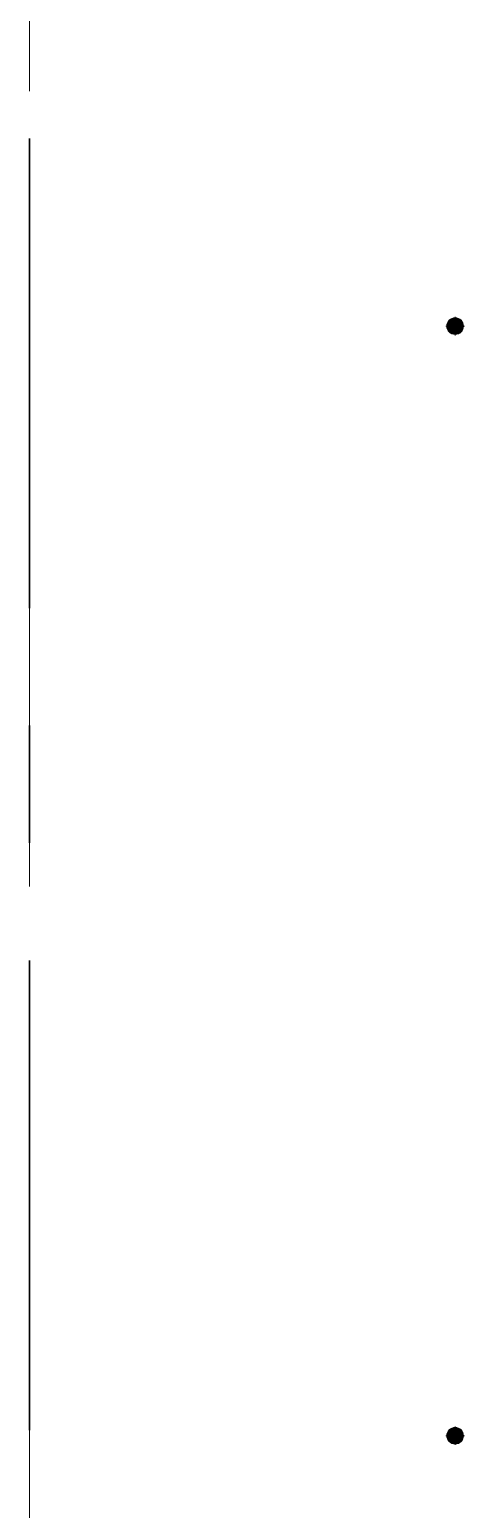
# Model space of a CAD drawing. Header units: millimetres. Extents: x -4000 to 187956, y -58990 to 162485.
# Drawn here: x 60500 to 61675, y 115251 to 119252 of the extents above; entities that cross this region are included whole.
import ezdxf

# ---------------------------------------------------------------- set-up
doc = ezdxf.new("R2010")
doc.units = ezdxf.units.MM
for name, pattern in [('Dash 1_16_', [317.5, 158.75, -158.75]), ('Grid Line', [2222.5, 1270, -317.5, 317.5, -317.5]), ('Grid Line 12_5mm', [2150, 1250, -300, 300, -300])]:
    doc.linetypes.add(name, pattern=pattern)
for name, color, linetype, lineweight in [('F-SPRN', 3, 'Continuous', 9), ('P-PIPE', 3, 'Continuous', 9), ('P-PIPE-CNTR', 3, 'Continuous', 9), ('S-GRID', 1, 'Continuous', 30)]:
    doc.layers.add(name, color=color, linetype=linetype, lineweight=lineweight)

# ---------------------------------------------------------------- blocks, each defined once
blk = doc.blocks.new('CMF2_NHAXUONG_A_rvt-1-FFS - TANG 1')
at = {"layer": 'S-GRID', "linetype": 'Grid Line 12_5mm', "lineweight": 9}
blk.add_line((60500, 161185.2), (60500, -16487.4), dxfattribs=at)
blk = doc.blocks.new('Sprinkler_Up - DN20-V670-FFS - TANG 1')
at = {"layer": 'F-SPRN', "transparency": 33554534}
for points in [[(-13.5, 0), (-3.9, 0.7), (-1.7, 2.9), (-1.2, 3.5), (-0.6, 4), (0.6, 4), (1.2, 3.5), (1.7, 2.9), (4.6, 0), (22.2, 0), (18, 13.1), (6.9, 21.2), (-6.9, 21.2), (-18, 13.1), (-22.2, 0)], [(0, -21.2), (6.9, -21.2), (18, -13.1), (22.2, 0), (3.9, -0.7), (1.7, -2.9), (1.2, -3.5), (0.6, -4), (-0.6, -4), (-1.2, -3.5), (-1.7, -2.9), (-4.6, 0), (-22.2, 0), (-18, -13.1), (-6.9, -21.2)], [(0, -16.7), (4.3, -16.1), (11.8, -11.8), (16.1, -4.3), (16.1, 4.3), (11.8, 11.8), (8.3, 14.4), (0, 16.7), (-4.3, 16.1), (-11.8, 11.8), (-16.1, 4.3), (-16.1, -4.3), (-11.8, -11.8), (-8.3, -14.4)], [(0, -15.6), (7.8, -13.5), (13.5, -7.8), (15.1, -4), (15.1, 4), (13.5, 7.8), (7.8, 13.5), (0, 15.6), (-7.8, 13.5), (-11, 11), (-15.1, 4), (-15.1, -4), (-11, -11), (-7.8, -13.5)], [(-10.9, -5.5), (-10.9, 5.4), (-14.5, 5.4), (-14.5, -5.5)], [(-7.7, -5.5), (-7.7, 5.4), (-10.9, 5.4), (-10.9, -5.5)], [(0, -5.5), (0, 5.4), (-7.7, 5.4), (-7.7, -5.5)], [(0, 0), (5.7, 0), (2.9, 4.9), (-2.9, 4.9), (-5.7, 0)], [(-2.9, -4.9), (2.9, -4.9), (5.7, 0), (-5.7, 0)], [(0, 0), (4.6, 0), (0, 4.6), (-4.6, 0)], [(0, -4.6), (4.6, 0), (-4.6, 0)], [(0, -2.6), (1.3, 0), (-1.8, 0)], [(-1.3, 0), (1.8, 0), (0, 2.6)], [(7.7, -5.5), (7.7, 5.4), (0, 5.4), (0, -5.5)], [(10.9, -5.5), (10.9, 5.4), (7.7, 5.4), (7.7, -5.5)], [(14.5, -5.5), (14.5, 5.4), (10.9, 5.4), (10.9, -5.5)]]:
    blk.add_hatch(color=1, dxfattribs=at).paths.add_polyline_path(points)
at = {"layer": 'F-SPRN', "color": 1}
for p, q in [((-11.5, 5.4), (-14.5, 5.4)), ((-14.5, 5.4), (-11.3, 5.4)), ((-14.5, 5.4), (-14.5, 3.7)), ((-14.5, 3.3), (-14.5, 0)), ((-11.5, 5.4), (-11.5, 4)), ((-10.9, 1.9), (-10.9, 3.6)), ((-10.8, 5.4), (-8, 5.4)), ((-8.1, 5.4), (-10.8, 5.4)), ((-8.1, 5.4), (-8.1, 2.8)), ((-8.1, 2.5), (-8.1, 0.7)), ((-7.7, 4.8), (-7.7, 2.7)), ((-7.7, 4.8), (-7.7, 2.7)), ((-7.7, 2.1), (-7.7, 0.5)), ((-7.7, 2.1), (-7.7, 0.5)), ((-6.7, 5.4), (-4.7, 5.4)), ((-5.8, 3.8), (-5.8, 2.2)), ((-2.1, 0), (-2.1, 0)), ((-2.1, 0), (-2.1, -0.1)), ((0, 2.1), (-0.1, 2.1)), ((-0.1, 2.1), (-0.1, 2.1)), ((2.1, 0), (2.1, 0.1)), ((2.1, 0), (2.1, 0)), ((4.7, 5.4), (6.5, 5.4)), ((7.7, 5.4), (10.8, 5.4)), ((7.7, 5.2), (7.7, 2.7)), ((7.7, 5.2), (7.7, 2.7)), ((7.7, 2.3), (7.7, 0.5)), ((7.7, 2.3), (7.7, 0.5)), ((10.8, 5.4), (8.1, 5.4)), ((8.1, 5.4), (8.1, 2.8)), ((8.1, 2.5), (8.1, 0.4)), ((10.9, 5.4), (14.5, 5.4)), ((10.9, 3.6), (10.9, 0.2)), ((14.5, 5.4), (11.5, 5.4)), ((11.5, 5.4), (11.5, 4)), ((11.5, 3), (11.5, 0.2)), ((14.5, 5.4), (14.5, -5.5)), ((-14.5, -1.3), (-14.5, -3.7)), ((-11.1, -5.5), (-14.5, -5.5)), ((-14.5, -5.5), (-11.5, -5.5)), ((-10.9, -2.6), (-10.9, -1.3)), ((-10.8, -5.5), (-8.1, -5.5)), ((-7.8, -5.5), (-10.8, -5.5)), ((-8.1, -4.2), (-8.1, -5.5)), ((-7.7, -2.7), (-7.7, -4)), ((-7.7, -2.7), (-7.7, -4)), ((-7, -5.5), (-5.8, -5.5)), ((-4.8, -5.5), (-7, -5.5)), ((-5.8, -2.3), (-5.8, -3.8)), ((-2.1, -0.3), (-2, -0.4)), ((-2, -0.4), (-2, -0.5)), ((-2, -0.5), (-2, -0.6)), ((-2, -0.6), (-2, -0.7)), ((-2, -0.7), (-1.9, -0.7)), ((-1.9, -0.7), (-1.9, -0.8)), ((-1.9, -0.8), (-1.9, -0.9)), ((-1.9, -0.9), (-1.8, -1)), ((-1.8, -1), (-1.8, -1.1)), ((-1.8, -1), (-1.8, -1)), ((-1.8, -1.1), (-1.7, -1.2)), ((-1.7, -1.2), (-1.6, -1.3)), ((-1.7, -1.2), (-1.7, -1.2)), ((-1.6, -1.3), (-1.6, -1.4)), ((-1.6, -1.4), (-1.5, -1.4)), ((-1.5, -1.4), (-1.4, -1.5)), ((-1.4, -1.5), (-1.3, -1.6)), ((-1.4, -1.5), (-1.4, -1.5)), ((-1.3, -1.6), (-1.3, -1.7)), ((-1.3, -1.7), (-1.2, -1.7)), ((-1.2, -1.7), (-1.1, -1.7)), ((-1.1, -1.7), (-1.1, -1.8)), ((-1.1, -1.8), (-1, -1.8)), ((-1, -1.8), (-0.9, -1.9)), ((-0.9, -1.9), (-0.8, -1.9)), ((-0.8, -1.9), (-0.7, -2)), ((-0.8, -1.9), (-0.8, -1.9)), ((-0.7, -2), (-0.6, -2)), ((-0.6, -2), (-0.5, -2)), ((-0.5, -2), (-0.4, -2)), ((-0.4, -2), (-0.3, -2.1)), ((-0.4, -2), (-0.4, -2)), ((-0.3, -2.1), (-0.2, -2.1)), ((-0.2, -2.1), (-0.1, -2.1)), ((-0.1, -2.1), (0, -2.1)), ((0, -2.1), (0.1, -2.1)), ((0.1, -2.1), (0.2, -2.1)), ((0.1, -2.1), (0.1, -2.1)), ((0.2, -2.1), (0.3, -2.1)), ((0.3, -2.1), (0.4, -2)), ((0.4, -2), (0.5, -2)), ((0.5, -2), (0.6, -2)), ((0.6, -2), (0.7, -2)), ((0.6, -2), (0.6, -2)), ((0.7, -2), (0.8, -1.9)), ((0.8, -1.9), (0.9, -1.9)), ((0.9, -1.9), (1, -1.8)), ((0.9, -1.9), (0.9, -1.9)), ((1, -1.8), (1.1, -1.8)), ((1.1, -1.8), (1.2, -1.7)), ((1.2, -1.7), (1.3, -1.6)), ((1.2, -1.7), (1.2, -1.7)), ((1.3, -1.6), (1.4, -1.6)), ((1.4, -1.5), (1.5, -1.5)), ((1.4, -1.6), (1.4, -1.5)), ((1.5, -1.4), (1.6, -1.3)), ((1.5, -1.5), (1.5, -1.4)), ((1.6, -1.3), (1.7, -1.2)), ((1.6, -1.3), (1.6, -1.3)), ((1.7, -1.1), (1.8, -1.1)), ((1.7, -1.2), (1.7, -1.1)), ((1.8, -1), (1.9, -0.9)), ((1.8, -1.1), (1.8, -1)), ((1.9, -0.8), (2, -0.7)), ((1.9, -0.8), (1.9, -0.8)), ((1.9, -0.9), (1.9, -0.8)), ((2, -0.4), (2.1, -0.3)), ((2, -0.5), (2, -0.4)), ((2, -0.5), (2, -0.5)), ((2, -0.6), (2, -0.5)), ((2, -0.7), (2, -0.6)), ((2.1, -0.1), (2.1, 0)), ((2.1, -0.2), (2.1, -0.1)), ((2.1, -0.3), (2.1, -0.2)), ((7, -5.5), (4.8, -5.5)), ((5.8, -2.2), (5.8, -3.8)), ((5.8, -5.5), (7, -5.5)), ((7.7, -0.5), (7.7, -2.3)), ((7.7, -0.5), (7.7, -2.3)), ((7.7, -2.7), (7.7, -5.4)), ((7.7, -2.7), (7.7, -5.4)), ((10.8, -5.5), (7.7, -5.5)), ((8.1, -0.4), (8.1, -2.5)), ((8.1, -2.8), (8.1, -5.5)), ((8.1, -5.5), (10.8, -5.5)), ((10.9, -0.2), (10.9, -3.6)), ((14.5, -5.5), (10.9, -5.5)), ((11.5, -0.2), (11.5, -3)), ((11.5, -4), (11.5, -5.5)), ((11.5, -5.5), (14.5, -5.5))]:
    blk.add_line(p, q, dxfattribs=at)
at = {"layer": 'F-SPRN', "color": 1, "flags": 128}
for points in [[(-1.4, 1.6), (-1.4, 1.5), (-1.5, 1.5), (-1.5, 1.4), (-1.6, 1.3), (-1.6, 1.3), (-1.7, 1.2), (-1.7, 1.1), (-1.8, 1.1), (-1.8, 1), (-1.9, 0.9), (-1.9, 0.8), (-1.9, 0.8), (-2, 0.7), (-2, 0.6), (-2, 0.5), (-2, 0.5), (-2, 0.4), (-2.1, 0.3), (-2.1, 0.2), (-2.1, 0.1), (-2.1, 0)], [(-1.2, 1.7), (-1.2, 1.7), (-1.3, 1.6), (-1.4, 1.6)], [(-0.6, 2), (-0.7, 2), (-0.8, 1.9), (-0.9, 1.9), (-0.9, 1.9), (-1, 1.8), (-1.1, 1.8), (-1.2, 1.7)], [(-0.5, 2), (-0.6, 2), (-0.6, 2)], [(-0.1, 2.1), (-0.2, 2.1), (-0.3, 2.1), (-0.4, 2), (-0.5, 2)], [(1.7, 1.2), (1.7, 1.2), (1.6, 1.3), (1.6, 1.4), (1.5, 1.4), (1.4, 1.5), (1.4, 1.5), (1.3, 1.6), (1.3, 1.7), (1.2, 1.7), (1.1, 1.7), (1.1, 1.8), (1, 1.8), (0.9, 1.9), (0.8, 1.9), (0.8, 1.9), (0.7, 2), (0.6, 2), (0.5, 2), (0.4, 2), (0.4, 2), (0.3, 2.1), (0.2, 2.1), (0.1, 2.1), (0, 2.1)], [(1.8, 1), (1.8, 1.1), (1.7, 1.2)], [(2.1, 0.1), (2.1, 0.2), (2.1, 0.2), (2.1, 0.3), (2, 0.4), (2, 0.5), (2, 0.6), (2, 0.7), (1.9, 0.7), (1.9, 0.8), (1.9, 0.9), (1.8, 1), (1.8, 1)], [(-2.1, -0.1), (-2.1, -0.2), (-2.1, -0.2), (-2.1, -0.3)]]:
    blk.add_lwpolyline(points, dxfattribs=at)
at = {"layer": 'F-SPRN', "color": 1}
for radius, start, end in [(22.2, 360, 180), (21.9, 165.6773, 179.2615), (21.9, 144.7698, 164.8151), (21.9, 126.6942, 143.2701), (16.7, 167.6802, 180), (16.7, 167.6802, 180), (16.7, 155.3879, 164.9693), (16.7, 155.3879, 164.9693), (15.6, 166.4265, 180), (15.6, 166.4265, 180), (15.6, 150.9409, 165), (15.6, 159.6139, 165), (16.7, 136.7213, 149.931), (16.7, 136.7213, 149.931), (15.6, 150.9409, 156.3845), (15.6, 138.4214, 150), (15.6, 138.4214, 150), (21.9, 108.2621, 125.7507), (16.7, 121.4181, 130.5751), (16.7, 121.4181, 130.5751), (15.6, 120.5262, 133.2078), (15.6, 120.5262, 133.2078), (16.7, 106.5995, 120), (16.7, 106.5995, 120), (15.6, 114.4363, 119.9813), (15.6, 114.4363, 119.9813), (21.9, 99.348, 107.901), (4.63, 155.7832, 180), (4.63, 155.7832, 180), (16.7, 96.4143, 105), (16.7, 96.4143, 105), (4.63, 109.0192, 138.2703), (4.63, 109.0192, 138.2703), (21.9, 90.145, 98.8503), (15.6, 95.5762, 100.6843), (15.6, 95.5762, 100.6843), (2.56, 109.0192, 168.8278), (2.56, 109.0192, 168.8278), (2.04, 109.0192, 180), (16.7, 83.0684, 90), (16.7, 83.0684, 90), (4.63, 17.9592, 90), (4.63, 17.9592, 90), (3.81, 57.0577, 90), (2.56, 14.5599, 90), (2.56, 14.5599, 90), (2.04, 10.4703, 90), (21.9, 72.5583, 89.4624), (15.6, 75.573, 80.5892), (15.6, 75.573, 80.5892), (3.81, 16.1605, 43.8358), (15.6, 67.5614, 74.5481), (15.6, 67.5614, 74.5481), (16.7, 60, 75), (16.7, 60, 75), (15.6, 60.0187, 65.5637), (15.6, 60.0187, 65.5637), (21.9, 54.2493, 71.7379), (15.6, 46.7922, 60), (15.6, 46.7922, 60), (16.7, 49.4249, 58.5819), (16.7, 49.4249, 58.5819), (15.6, 30, 41.5786), (15.6, 30, 41.5786), (16.7, 30, 43.2787), (16.7, 30, 43.2787), (21.9, 36.7299, 53.3058), (15.6, 23.6155, 29.5646), (15.6, 15, 29.5646), (15.6, 15, 20.3861), (16.7, 15, 24.6121), (16.7, 15, 24.6121), (15.6, 360, 13.6618), (15.6, 0, 13.6618), (16.7, 360, 12.3198), (16.7, 0, 12.3198), (21.9, 15.1849, 35.2302), (21.9, 0.7385, 14.3227), (22.2, 180, 360), (21.9, 180.7385, 194.3227), (21.9, 195.1849, 215.2302), (21.9, 216.7299, 233.3058), (16.7, 180, 192.3198), (16.7, 180, 192.3198), (16.7, 195.0307, 204.6121), (16.7, 195.0307, 204.6121), (15.6, 181.9082, 193.6618), (15.6, 181.9082, 193.6618), (15.6, 197.3339, 209.5646), (15.6, 197.3339, 209.5646), (16.7, 210.069, 223.2787), (16.7, 210.069, 223.2787), (15.6, 212.5472, 221.5786), (15.6, 212.5472, 221.5786), (21.9, 234.2493, 251.7379), (16.7, 229.4249, 238.5819), (16.7, 229.4249, 238.5819), (15.6, 233.795, 240), (15.6, 233.795, 240), (16.7, 240, 255), (16.7, 240, 255), (15.6, 240.0187, 254.5481), (15.6, 240.0187, 254.5481), (21.9, 252.5583, 269.4624), (4.63, 197.9592, 0), (4.63, 197.9592, 360), (15.6, 255, 267.64), (15.6, 255, 267.64), (3.81, 196.1605, 360), (2.56, 191.1677, 270), (2.56, 191.1677, 270), (2.04, 190.4703, 270), (16.7, 263.0684, 270), (16.7, 263.0684, 270), (2.04, 270, 0), (2.56, 270, 0), (2.56, 270, 360), (21.9, 270.145, 278.8503), (15.6, 275.5762, 280.6843), (15.6, 275.5762, 280.6843), (16.7, 276.4143, 285), (16.7, 276.4143, 285), (21.9, 279.348, 287.901), (16.7, 286.5995, 300), (16.7, 286.5995, 300), (15.6, 294.4363, 299.9813), (15.6, 294.4363, 299.9813), (21.9, 288.2621, 305.7507), (15.6, 300, 313.2078), (15.6, 300, 313.2078), (16.7, 301.4181, 310.5751), (16.7, 301.4181, 310.5751), (15.6, 318.4214, 330), (15.6, 318.4214, 330), (16.7, 316.7213, 330), (16.7, 316.7213, 330), (21.9, 306.6942, 323.2701), (15.6, 330.4354, 345), (15.6, 330.4354, 336.3845), (15.6, 339.6139, 345), (15.6, 346.3382, 360), (15.6, 346.3382, 360), (16.7, 335.3879, 345), (16.7, 335.3879, 345), (16.7, 347.6802, 360), (16.7, 347.6802, 360), (21.9, 324.7698, 344.8151), (21.9, 345.6773, 359.2615)]:
    blk.add_arc((0, 0), radius, start, end, dxfattribs=at)
blk = doc.blocks.new('Sprinkler_Up - DN20-V671-FFS - TANG 1')
at = {"layer": 'F-SPRN', "transparency": 33554534}
for points in [[(-13.5, 0), (-3.9, 0.7), (-1.7, 2.9), (-1.2, 3.5), (-0.6, 4), (0.6, 4), (1.2, 3.5), (1.7, 2.9), (4.6, 0), (22.2, 0), (18, 13.1), (6.9, 21.2), (-6.9, 21.2), (-18, 13.1), (-22.2, 0)], [(0, -21.2), (6.9, -21.2), (18, -13.1), (22.2, 0), (3.9, -0.7), (1.7, -2.9), (1.2, -3.5), (0.6, -4), (-0.6, -4), (-1.2, -3.5), (-1.7, -2.9), (-4.6, 0), (-22.2, 0), (-18, -13.1), (-6.9, -21.2)], [(0, -16.7), (4.3, -16.1), (11.8, -11.8), (16.1, -4.3), (16.1, 4.3), (11.8, 11.8), (8.3, 14.4), (0, 16.7), (-4.3, 16.1), (-11.8, 11.8), (-16.1, 4.3), (-16.1, -4.3), (-11.8, -11.8), (-8.3, -14.4)], [(0, -15.6), (7.8, -13.5), (13.5, -7.8), (15.1, -4), (15.1, 4), (13.5, 7.8), (7.8, 13.5), (0, 15.6), (-7.8, 13.5), (-11, 11), (-15.1, 4), (-15.1, -4), (-11, -11), (-7.8, -13.5)], [(-10.9, -5.5), (-10.9, 5.4), (-14.5, 5.4), (-14.5, -5.5)], [(-7.7, -5.5), (-7.7, 5.4), (-10.9, 5.4), (-10.9, -5.5)], [(0, -5.5), (0, 5.4), (-7.7, 5.4), (-7.7, -5.5)], [(0, 0), (5.7, 0), (2.9, 4.9), (-2.9, 4.9), (-5.7, 0)], [(2.9, -4.9), (5.7, 0), (-5.7, 0), (-2.9, -4.9)], [(0, 0), (4.6, 0), (0, 4.6), (-4.6, 0)], [(0, -4.6), (4.6, 0), (-4.6, 0)], [(0, -2.6), (1.3, 0), (-1.8, 0)], [(-1.3, 0), (1.8, 0), (0, 2.6)], [(7.7, -5.5), (7.7, 5.4), (0, 5.4), (0, -5.5)], [(10.9, -5.5), (10.9, 5.4), (7.7, 5.4), (7.7, -5.5)], [(14.5, -5.5), (14.5, 5.4), (10.9, 5.4), (10.9, -5.5)]]:
    blk.add_hatch(color=1, dxfattribs=at).paths.add_polyline_path(points)
at = {"layer": 'F-SPRN', "color": 1}
for p, q in [((-11.5, 5.4), (-14.5, 5.4)), ((-14.5, 5.4), (-11.3, 5.4)), ((-14.5, 5.4), (-14.5, 3.7)), ((-14.5, 3.3), (-14.5, 0)), ((-11.5, 5.4), (-11.5, 4)), ((-10.9, 1.9), (-10.9, 3.6)), ((-10.8, 5.4), (-8, 5.4)), ((-8.1, 5.4), (-10.8, 5.4)), ((-8.1, 5.4), (-8.1, 2.8)), ((-8.1, 2.5), (-8.1, 0.7)), ((-7.7, 4.8), (-7.7, 2.7)), ((-7.7, 4.8), (-7.7, 2.7)), ((-7.7, 2.1), (-7.7, 0.5)), ((-7.7, 2.1), (-7.7, 0.5)), ((-6.7, 5.4), (-4.7, 5.4)), ((-5.8, 3.8), (-5.8, 2.2)), ((-2.1, 0), (-2.1, 0)), ((-2.1, 0), (-2.1, -0.1)), ((0, 2.1), (-0.1, 2.1)), ((2.1, 0), (2.1, 0.1)), ((2.1, 0), (2.1, 0)), ((4.7, 5.4), (6.5, 5.4)), ((7.7, 5.4), (10.8, 5.4)), ((7.7, 5.2), (7.7, 2.7)), ((7.7, 5.2), (7.7, 2.7)), ((7.7, 2.3), (7.7, 0.5)), ((7.7, 2.3), (7.7, 0.5)), ((10.8, 5.4), (8.1, 5.4)), ((8.1, 5.4), (8.1, 2.8)), ((8.1, 2.5), (8.1, 0.4)), ((10.9, 5.4), (14.5, 5.4)), ((10.9, 3.6), (10.9, 0.2)), ((14.5, 5.4), (11.5, 5.4)), ((11.5, 5.4), (11.5, 4)), ((11.5, 3), (11.5, 0.2)), ((14.5, 5.4), (14.5, -5.5)), ((-14.5, -1.3), (-14.5, -3.7)), ((-11.1, -5.5), (-14.5, -5.5)), ((-14.5, -5.5), (-11.5, -5.5)), ((-10.9, -2.6), (-10.9, -1.3)), ((-10.8, -5.5), (-8.1, -5.5)), ((-7.8, -5.5), (-10.8, -5.5)), ((-8.1, -4.2), (-8.1, -5.5)), ((-7.7, -2.7), (-7.7, -4)), ((-7.7, -2.7), (-7.7, -4)), ((-7, -5.5), (-5.8, -5.5)), ((-4.8, -5.5), (-7, -5.5)), ((-5.8, -2.3), (-5.8, -3.8)), ((-2.1, -0.1), (-2.1, -0.2)), ((-2.1, -0.3), (-2, -0.4)), ((-2, -0.4), (-2, -0.5)), ((-2, -0.5), (-2, -0.6)), ((-2, -0.6), (-2, -0.7)), ((-2, -0.7), (-1.9, -0.7)), ((-1.9, -0.7), (-1.9, -0.8)), ((-1.9, -0.8), (-1.9, -0.9)), ((-1.9, -0.9), (-1.8, -1)), ((-1.8, -1), (-1.8, -1.1)), ((-1.8, -1), (-1.8, -1)), ((-1.8, -1.1), (-1.7, -1.2)), ((-1.7, -1.2), (-1.6, -1.3)), ((-1.7, -1.2), (-1.7, -1.2)), ((-1.6, -1.3), (-1.6, -1.4)), ((-1.6, -1.4), (-1.5, -1.4)), ((-1.5, -1.4), (-1.4, -1.5)), ((-1.4, -1.5), (-1.3, -1.6)), ((-1.4, -1.5), (-1.4, -1.5)), ((-1.3, -1.6), (-1.3, -1.7)), ((-1.3, -1.7), (-1.2, -1.7)), ((-1.2, -1.7), (-1.1, -1.7)), ((-1.1, -1.7), (-1.1, -1.8)), ((-1.1, -1.8), (-1, -1.8)), ((-1, -1.8), (-0.9, -1.9)), ((-0.9, -1.9), (-0.8, -1.9)), ((-0.8, -1.9), (-0.7, -2)), ((-0.8, -1.9), (-0.8, -1.9)), ((-0.7, -2), (-0.6, -2)), ((-0.6, -2), (-0.5, -2)), ((-0.5, -2), (-0.4, -2)), ((-0.4, -2), (-0.3, -2.1)), ((-0.4, -2), (-0.4, -2)), ((-0.3, -2.1), (-0.2, -2.1)), ((-0.2, -2.1), (-0.1, -2.1)), ((-0.1, -2.1), (0, -2.1)), ((0, -2.1), (0.1, -2.1)), ((0.1, -2.1), (0.2, -2.1)), ((0.1, -2.1), (0.1, -2.1)), ((0.2, -2.1), (0.3, -2.1)), ((0.3, -2.1), (0.4, -2)), ((0.4, -2), (0.5, -2)), ((0.5, -2), (0.6, -2)), ((0.6, -2), (0.7, -2)), ((0.6, -2), (0.6, -2)), ((0.7, -2), (0.8, -1.9)), ((0.8, -1.9), (0.9, -1.9)), ((0.9, -1.9), (1, -1.8)), ((0.9, -1.9), (0.9, -1.9)), ((1, -1.8), (1.1, -1.8)), ((1.1, -1.8), (1.2, -1.7)), ((1.2, -1.7), (1.3, -1.6)), ((1.2, -1.7), (1.2, -1.7)), ((1.3, -1.6), (1.4, -1.6)), ((1.4, -1.5), (1.5, -1.5)), ((1.4, -1.6), (1.4, -1.5)), ((1.5, -1.4), (1.6, -1.3)), ((1.5, -1.5), (1.5, -1.4)), ((1.6, -1.3), (1.7, -1.2)), ((1.6, -1.3), (1.6, -1.3)), ((1.7, -1.1), (1.8, -1.1)), ((1.7, -1.2), (1.7, -1.1)), ((1.8, -1), (1.9, -0.9)), ((1.8, -1.1), (1.8, -1)), ((1.9, -0.8), (2, -0.7)), ((1.9, -0.8), (1.9, -0.8)), ((1.9, -0.9), (1.9, -0.8)), ((2, -0.4), (2.1, -0.3)), ((2, -0.5), (2, -0.4)), ((2, -0.5), (2, -0.5)), ((2, -0.6), (2, -0.5)), ((2, -0.7), (2, -0.6)), ((2.1, -0.1), (2.1, 0)), ((2.1, -0.2), (2.1, -0.1)), ((2.1, -0.3), (2.1, -0.2)), ((7, -5.5), (4.8, -5.5)), ((5.8, -2.2), (5.8, -3.8)), ((5.8, -5.5), (7, -5.5)), ((7.7, -0.5), (7.7, -2.3)), ((7.7, -0.5), (7.7, -2.3)), ((7.7, -2.7), (7.7, -5.4)), ((7.7, -2.7), (7.7, -5.4)), ((10.8, -5.5), (7.7, -5.5)), ((8.1, -0.4), (8.1, -2.5)), ((8.1, -2.8), (8.1, -5.5)), ((8.1, -5.5), (10.8, -5.5)), ((10.9, -0.2), (10.9, -3.6)), ((14.5, -5.5), (10.9, -5.5)), ((11.5, -0.2), (11.5, -3)), ((11.5, -4), (11.5, -5.5)), ((11.5, -5.5), (14.5, -5.5))]:
    blk.add_line(p, q, dxfattribs=at)
at = {"layer": 'F-SPRN', "color": 1, "flags": 128}
for points in [[(-1.8, 1), (-1.9, 0.9), (-1.9, 0.8), (-1.9, 0.8), (-2, 0.7), (-2, 0.6), (-2, 0.5), (-2, 0.5), (-2, 0.4), (-2.1, 0.3), (-2.1, 0.2), (-2.1, 0.1), (-2.1, 0)], [(-1.6, 1.3), (-1.7, 1.2), (-1.7, 1.1), (-1.8, 1.1), (-1.8, 1)], [(-0.6, 2), (-0.7, 2), (-0.8, 1.9), (-0.9, 1.9), (-0.9, 1.9), (-1, 1.8), (-1.1, 1.8), (-1.2, 1.7), (-1.2, 1.7), (-1.3, 1.6), (-1.4, 1.6), (-1.4, 1.5), (-1.5, 1.5), (-1.5, 1.4), (-1.6, 1.3), (-1.6, 1.3)], [(-0.5, 2), (-0.6, 2), (-0.6, 2)], [(-0.1, 2.1), (-0.1, 2.1), (-0.2, 2.1), (-0.3, 2.1), (-0.4, 2), (-0.5, 2)], [(0.4, 2), (0.3, 2.1), (0.2, 2.1), (0.1, 2.1), (0, 2.1)], [(1.5, 1.4), (1.4, 1.5), (1.4, 1.5), (1.3, 1.6), (1.3, 1.7), (1.2, 1.7), (1.1, 1.7), (1.1, 1.8), (1, 1.8), (0.9, 1.9), (0.8, 1.9), (0.8, 1.9), (0.7, 2), (0.6, 2), (0.5, 2), (0.4, 2), (0.4, 2)], [(2.1, 0.1), (2.1, 0.2), (2.1, 0.2), (2.1, 0.3), (2, 0.4), (2, 0.5), (2, 0.6), (2, 0.7), (1.9, 0.7), (1.9, 0.8), (1.9, 0.9), (1.8, 1), (1.8, 1), (1.8, 1.1), (1.7, 1.2), (1.7, 1.2), (1.6, 1.3), (1.6, 1.4), (1.5, 1.4)], [(-2.1, -0.2), (-2.1, -0.2), (-2.1, -0.3)]]:
    blk.add_lwpolyline(points, dxfattribs=at)
at = {"layer": 'F-SPRN', "color": 1}
for radius, start, end in [(22.2, 360, 180), (21.9, 165.6773, 179.2615), (21.9, 144.7698, 164.8151), (21.9, 126.6942, 143.2701), (16.7, 167.6802, 180), (16.7, 167.6802, 180), (16.7, 155.3879, 164.9693), (16.7, 155.3879, 164.9693), (15.6, 166.4265, 180), (15.6, 166.4265, 180), (15.6, 150.9409, 165), (15.6, 159.6139, 165), (16.7, 136.7213, 149.931), (16.7, 136.7213, 149.931), (15.6, 150.9409, 156.3845), (15.6, 138.4214, 150), (15.6, 138.4214, 150), (21.9, 108.2621, 125.7507), (16.7, 121.4181, 130.5751), (16.7, 121.4181, 130.5751), (15.6, 120.5262, 133.2078), (15.6, 120.5262, 133.2078), (16.7, 106.5995, 120), (16.7, 106.5995, 120), (15.6, 114.4363, 119.9813), (15.6, 114.4363, 119.9813), (21.9, 99.348, 107.901), (4.63, 155.7832, 180), (4.63, 155.7832, 180), (16.7, 96.4143, 105), (16.7, 96.4143, 105), (4.63, 109.0192, 138.2703), (4.63, 109.0192, 138.2703), (21.9, 90.145, 98.8503), (15.6, 95.5762, 100.6843), (15.6, 95.5762, 100.6843), (2.56, 109.0192, 168.8278), (2.56, 109.0192, 168.8278), (2.04, 109.0192, 180), (16.7, 83.0684, 90), (16.7, 83.0684, 90), (4.63, 17.9592, 90), (4.63, 17.9592, 90), (3.81, 57.0577, 90), (2.56, 14.5599, 90), (2.56, 14.5599, 90), (2.04, 10.4703, 90), (21.9, 72.5583, 89.4624), (15.6, 75.573, 80.5892), (15.6, 75.573, 80.5892), (3.81, 16.1605, 43.8358), (15.6, 67.5614, 74.5481), (15.6, 67.5614, 74.5481), (16.7, 60, 75), (16.7, 60, 75), (15.6, 60.0187, 65.5637), (15.6, 60.0187, 65.5637), (21.9, 54.2493, 71.7379), (15.6, 46.7922, 60), (15.6, 46.7922, 60), (16.7, 49.4249, 58.5819), (16.7, 49.4249, 58.5819), (15.6, 30, 41.5786), (15.6, 30, 41.5786), (16.7, 30, 43.2787), (16.7, 30, 43.2787), (21.9, 36.7299, 53.3058), (15.6, 23.6155, 29.5646), (15.6, 15, 29.5646), (15.6, 15, 20.3861), (16.7, 15, 24.6121), (16.7, 15, 24.6121), (15.6, 360, 13.6618), (15.6, 0, 13.6618), (16.7, 360, 12.3198), (16.7, 0, 12.3198), (21.9, 15.1849, 35.2302), (21.9, 0.7385, 14.3227), (22.2, 180, 360), (21.9, 180.7385, 194.3227), (21.9, 195.1849, 215.2302), (21.9, 216.7299, 233.3058), (16.7, 180, 192.3198), (16.7, 180, 192.3198), (16.7, 195.0307, 204.6121), (16.7, 195.0307, 204.6121), (15.6, 181.9082, 193.6618), (15.6, 181.9082, 193.6618), (15.6, 197.3339, 209.5646), (15.6, 197.3339, 209.5646), (16.7, 210.069, 223.2787), (16.7, 210.069, 223.2787), (15.6, 212.5472, 221.5786), (15.6, 212.5472, 221.5786), (21.9, 234.2493, 251.7379), (16.7, 229.4249, 238.5819), (16.7, 229.4249, 238.5819), (15.6, 233.795, 240), (15.6, 233.795, 240), (16.7, 240, 255), (16.7, 240, 255), (15.6, 240.0187, 254.5481), (15.6, 240.0187, 254.5481), (21.9, 252.5583, 269.4624), (4.63, 197.9592, 0), (4.63, 197.9592, 360), (15.6, 255, 267.64), (15.6, 255, 267.64), (3.81, 196.1605, 360), (2.56, 191.1677, 270), (2.56, 191.1677, 270), (2.04, 190.4703, 270), (16.7, 263.0684, 270), (16.7, 263.0684, 270), (2.04, 270, 0), (2.56, 270, 0), (2.56, 270, 360), (21.9, 270.145, 278.8503), (15.6, 275.5762, 280.6843), (15.6, 275.5762, 280.6843), (16.7, 276.4143, 285), (16.7, 276.4143, 285), (21.9, 279.348, 287.901), (16.7, 286.5995, 300), (16.7, 286.5995, 300), (15.6, 294.4363, 299.9813), (15.6, 294.4363, 299.9813), (21.9, 288.2621, 305.7507), (15.6, 300, 313.2078), (15.6, 300, 313.2078), (16.7, 301.4181, 310.5751), (16.7, 301.4181, 310.5751), (15.6, 318.4214, 330), (15.6, 318.4214, 330), (16.7, 316.7213, 330), (16.7, 316.7213, 330), (21.9, 306.6942, 323.2701), (15.6, 330.4354, 345), (15.6, 330.4354, 336.3845), (15.6, 339.6139, 345), (15.6, 346.3382, 360), (15.6, 346.3382, 360), (16.7, 335.3879, 345), (16.7, 335.3879, 345), (16.7, 347.6802, 360), (16.7, 347.6802, 360), (21.9, 324.7698, 344.8151), (21.9, 345.6773, 359.2615)]:
    blk.add_arc((0, 0), radius, start, end, dxfattribs=at)
blk = doc.blocks.new('Steel_Transition_Threaded_HoaPhat - Standard-V953-FFS - TANG 1')
at = {"layer": 'P-PIPE', "lineweight": 13, "transparency": 33554534}
h = blk.add_hatch(color=1, dxfattribs=at)
h.paths.add_polyline_path([(49550, 126427.6), (49555.8, 126428.4), (49561.3, 126430.6), (49565.9, 126434.2), (49569.5, 126438.8), (49571.7, 126444.3), (49572.5, 126450.1), (49571.7, 126455.9), (49569.5, 126461.3), (49565.9, 126466), (49561.3, 126469.6), (49555.8, 126471.8), (49550, 126472.6), (49544.2, 126471.8), (49538.8, 126469.6), (49534.1, 126466), (49530.5, 126461.3), (49528.3, 126455.9), (49527.5, 126450.1), (49528.3, 126444.3), (49530.5, 126438.8), (49534.1, 126434.2), (49538.8, 126430.6), (49544.2, 126428.4)])
h.paths.add_polyline_path([(49550, 126430), (49544.8, 126430.7), (49540, 126432.7), (49535.8, 126435.9), (49532.6, 126440), (49530.6, 126444.9), (49529.9, 126450.1), (49530.6, 126455.3), (49532.6, 126460.1), (49535.8, 126464.3), (49540, 126467.5), (49544.8, 126469.5), (49550, 126470.2), (49555.2, 126469.5), (49560.1, 126467.5), (49564.2, 126464.3), (49567.4, 126460.1), (49569.4, 126455.3), (49570.1, 126450.1), (49569.4, 126444.9), (49567.4, 126440), (49564.2, 126435.9), (49560.1, 126432.7), (49555.2, 126430.7)])
for points in [[(49529.9, 126450.1), (49533.6, 126450.1), (49535.8, 126458.3), (49541.8, 126464.3), (49550, 126466.5), (49558.2, 126464.3), (49564.2, 126458.3), (49566.4, 126450.1), (49570.1, 126450.1), (49569.4, 126455.3), (49567.4, 126460.1), (49564.2, 126464.3), (49560.1, 126467.5), (49555.2, 126469.5), (49550, 126470.2), (49544.8, 126469.5), (49540, 126467.5), (49535.8, 126464.3), (49532.6, 126460.1), (49530.6, 126455.3)], [(49550, 126431.6), (49554.8, 126432.2), (49559.3, 126434.1), (49563.1, 126437), (49566, 126440.8), (49567.9, 126445.3), (49568.5, 126450.1), (49567.9, 126454.9), (49566, 126459.3), (49563.1, 126463.2), (49559.3, 126466.1), (49554.8, 126468), (49550, 126468.6), (49545.2, 126468), (49540.8, 126466.1), (49536.9, 126463.2), (49534, 126459.3), (49532.1, 126454.9), (49531.5, 126450.1), (49532.1, 126445.3), (49534, 126440.8), (49536.9, 126437), (49540.8, 126434.1), (49545.2, 126432.2)], [(49550, 126430), (49555.2, 126430.7), (49560.1, 126432.7), (49564.2, 126435.9), (49567.4, 126440), (49569.4, 126444.9), (49570.1, 126450.1), (49566.4, 126450.1), (49564.2, 126441.9), (49558.2, 126435.9), (49550, 126433.7), (49541.8, 126435.9), (49535.8, 126441.9), (49533.6, 126450.1), (49529.9, 126450.1), (49530.6, 126444.9), (49532.6, 126440), (49535.8, 126435.9), (49540, 126432.7), (49544.8, 126430.7)]]:
    blk.add_hatch(color=1, dxfattribs=at).paths.add_polyline_path(points)
at = {"layer": 'P-PIPE', "color": 20, "lineweight": 13}
for radius, start, end in [(22.5, 0, 180), (22.5, 0, 180), (20.1, 109.6859, 125.0043), (18.5, 106.819, 120), (18.5, 106.819, 120), (20.1, 100.9975, 105), (18.5, 91.4353, 103.2046), (18.5, 91.4353, 103.2046), (20.1, 90.5246, 98.5089), (18.5, 78.0986, 90), (18.5, 78.0986, 90), (20.1, 75.0607, 87.9279), (18.5, 60, 75), (18.5, 60, 75), (20.1, 54.9957, 75), (22.5, 180, 0), (22.5, 180, 0), (20.1, 166.0499, 180), (20.1, 180, 193.9501), (20.1, 150, 162.7449), (20.1, 197.2551, 210), (18.5, 166.5939, 180), (18.5, 166.5939, 180), (18.5, 180, 193.4061), (18.5, 180, 193.4061), (18.5, 157.6232, 165), (18.5, 157.6232, 165), (18.5, 195, 202.3768), (18.5, 195, 202.3768), (20.1, 128.8856, 148.1553), (20.1, 211.8447, 231.1144), (16.4, 180.8106, 191.4533), (16.4, 168.5467, 175.1607), (18.5, 136.4297, 150), (18.5, 136.4297, 150), (18.5, 210, 223.5703), (18.5, 210, 223.5703), (16.4, 158.0319, 163.506), (16.4, 141.9681, 150), (16.4, 210.6635, 218.0319), (18.5, 123.4976, 133.2041), (18.5, 123.4976, 133.2041), (18.5, 226.7959, 236.5024), (18.5, 226.7959, 236.5024), (20.1, 234.9957, 255), (16.4, 230.4733, 236.6389), (16.4, 121.0738, 126.4537), (18.5, 240, 255), (18.5, 240, 255), (16.4, 113.4045, 120), (16.4, 240, 246.5955), (16.4, 246.9681, 255), (16.4, 107.4657, 111.9681), (20.1, 255.0607, 267.9279), (16.4, 96.2132, 104.6042), (18.5, 258.0986, 270), (18.5, 258.0986, 270), (16.4, 264.1652, 268.506), (20.1, 270.5246, 278.5089), (18.5, 271.4353, 283.2046), (18.5, 271.4353, 283.2046), (16.4, 276.4537, 283.9063), (20.1, 280.9975, 285), (16.4, 66.9681, 75), (16.4, 287.4657, 291.9681), (18.5, 286.819, 300), (18.5, 286.819, 300), (16.4, 293.4045, 300), (20.1, 289.6859, 305.0043), (18.5, 46.7959, 56.5024), (18.5, 46.7959, 56.5024), (18.5, 303.4976, 313.2041), (18.5, 303.4976, 313.2041), (20.1, 31.8447, 51.1144), (20.1, 308.8856, 328.1553), (16.4, 30, 38.0319), (18.5, 30, 43.5703), (18.5, 30, 43.5703), (18.5, 316.4297, 330), (18.5, 316.4297, 330), (16.4, 338.0319, 342.8691), (16.4, 0, 8.0319), (16.4, 351.9681, 0), (18.5, 15, 22.3768), (18.5, 15, 22.3768), (18.5, 337.6232, 345), (18.5, 337.6232, 345), (20.1, 17.2551, 30), (20.1, 330, 342.7449), (18.5, 0, 13.4061), (18.5, 0, 13.4061), (18.5, 346.5939, 0), (18.5, 346.5939, 0), (20.1, 0, 13.9501), (20.1, 346.0499, 0)]:
    blk.add_arc((49550, 126450.1), radius, start, end, dxfattribs=at)
blk = doc.blocks.new('Steel_Transition_Threaded_HoaPhat - Standard-V954-FFS - TANG 1')
at = {"layer": 'P-PIPE', "lineweight": 13, "transparency": 33554534}
h = blk.add_hatch(color=1, dxfattribs=at)
h.paths.add_polyline_path([(49550, 118427.6), (49555.8, 118428.4), (49562.7, 118431.7), (49565.9, 118434.2), (49569.5, 118438.8), (49571.7, 118444.3), (49572.5, 118450.1), (49571.7, 118455.9), (49569.5, 118461.3), (49565.9, 118466), (49561.3, 118469.6), (49555.8, 118471.8), (49550, 118472.6), (49544.2, 118471.8), (49538.8, 118469.6), (49534.1, 118466), (49530.5, 118461.3), (49528.3, 118455.9), (49527.5, 118450.1), (49528.3, 118444.3), (49530.5, 118438.8), (49537.3, 118431.7), (49538.8, 118430.6), (49544.2, 118428.4)])
h.paths.add_polyline_path([(49550, 118430), (49542.3, 118431.7), (49540, 118432.7), (49535.8, 118435.9), (49532.6, 118440), (49530.6, 118444.9), (49529.9, 118450.1), (49530.6, 118455.3), (49532.6, 118460.1), (49535.8, 118464.3), (49540, 118467.5), (49544.8, 118469.5), (49550, 118470.2), (49555.2, 118469.5), (49560.1, 118467.5), (49564.2, 118464.3), (49567.4, 118460.1), (49569.4, 118455.3), (49570.1, 118450.1), (49569.4, 118444.9), (49567.4, 118440), (49564.2, 118435.9), (49557.7, 118431.7), (49555.2, 118430.7)])
for points in [[(49533.6, 118450.1), (49535.8, 118458.3), (49541.8, 118464.3), (49550, 118466.5), (49558.2, 118464.3), (49564.2, 118458.3), (49566.4, 118450.1), (49570.1, 118450.1), (49569.4, 118455.3), (49567.4, 118460.1), (49564.2, 118464.3), (49560.1, 118467.5), (49555.2, 118469.5), (49550, 118470.2), (49544.8, 118469.5), (49540, 118467.5), (49535.8, 118464.3), (49532.6, 118460.1), (49530.6, 118455.3), (49529.9, 118450.1)], [(49550, 118431.6), (49554.8, 118432.2), (49559.3, 118434.1), (49563.1, 118437), (49566, 118440.8), (49567.9, 118445.3), (49568.5, 118450.1), (49567.9, 118454.9), (49566, 118459.3), (49563.1, 118463.2), (49559.3, 118466.1), (49554.8, 118468), (49550, 118468.6), (49545.2, 118468), (49540.8, 118466.1), (49536.9, 118463.2), (49534, 118459.3), (49532.1, 118454.9), (49531.5, 118450.1), (49532.1, 118445.3), (49534, 118440.8), (49536.9, 118437), (49540.8, 118434.1), (49549, 118431.7)], [(49550, 118430), (49557.7, 118431.7), (49560.1, 118432.7), (49564.2, 118435.9), (49567.4, 118440), (49569.4, 118444.9), (49570.1, 118450.1), (49566.4, 118450.1), (49564.2, 118441.9), (49558.2, 118435.9), (49550, 118433.7), (49541.8, 118435.9), (49535.8, 118441.9), (49533.6, 118450.1), (49529.9, 118450.1), (49530.6, 118444.9), (49532.6, 118440), (49535.8, 118435.9), (49542.3, 118431.7), (49544.8, 118430.7)]]:
    blk.add_hatch(color=1, dxfattribs=at).paths.add_polyline_path(points)
at = {"layer": 'P-PIPE', "color": 20, "lineweight": 13}
for radius, start, end in [(22.5, 0, 180), (22.5, 0, 180), (20.1, 128.8856, 148.1553), (20.1, 109.6859, 125.0043), (18.5, 106.819, 120), (18.5, 106.819, 120), (16.4, 107.4657, 111.9681), (20.1, 100.9975, 105), (18.5, 91.4353, 103.2046), (18.5, 91.4353, 103.2046), (16.4, 96.2132, 104.6042), (20.1, 90.5246, 98.5089), (18.5, 78.0986, 90), (18.5, 78.0986, 90), (20.1, 75.0607, 87.9279), (16.4, 66.9681, 75), (18.5, 60, 75), (18.5, 60, 75), (20.1, 54.9957, 75), (20.1, 31.8447, 51.1144), (22.5, 180, 0), (22.5, 180, 0), (20.1, 166.0499, 180), (20.1, 180, 193.9501), (20.1, 150, 162.7449), (20.1, 197.2551, 210), (18.5, 166.5939, 180), (18.5, 166.5939, 180), (18.5, 180, 193.4061), (18.5, 180, 193.4061), (18.5, 157.6232, 165), (18.5, 157.6232, 165), (18.5, 195, 202.3768), (18.5, 195, 202.3768), (20.1, 211.8447, 231.1144), (16.4, 180.8106, 191.4533), (16.4, 168.5467, 175.1607), (18.5, 136.4297, 150), (18.5, 136.4297, 150), (18.5, 210, 223.5703), (18.5, 210, 223.5703), (16.4, 158.0319, 163.506), (16.4, 141.9681, 150), (16.4, 210.6635, 218.0319), (18.5, 123.4976, 133.2041), (18.5, 123.4976, 133.2041), (18.5, 226.7959, 236.5024), (18.5, 226.7959, 236.5024), (20.1, 234.9957, 247.2026), (16.4, 230.4733, 236.6389), (16.4, 121.0738, 126.4537), (18.5, 240, 255), (18.5, 240, 255), (16.4, 113.4045, 120), (16.4, 240, 246.5955), (20.1, 250.3141, 255), (16.4, 246.9681, 255), (20.1, 255.0607, 267.9279), (18.5, 258.0986, 264.3307), (18.5, 258.0986, 264.3307), (16.4, 264.1652, 268.506), (18.5, 266.9374, 270), (18.5, 266.9374, 270), (18.5, 270, 273.0626), (18.5, 270, 273.0626), (20.1, 270.5246, 278.5089), (18.5, 273.0626, 283.2046), (18.5, 273.0626, 283.2046), (16.4, 276.4537, 283.9063), (20.1, 280.9975, 285), (16.4, 287.4657, 291.9681), (18.5, 286.819, 300), (18.5, 286.819, 300), (16.4, 293.4045, 300), (20.1, 292.7974, 305.0043), (18.5, 46.7959, 56.5024), (18.5, 46.7959, 56.5024), (18.5, 303.4976, 313.2041), (18.5, 303.4976, 313.2041), (20.1, 308.8856, 328.1553), (16.4, 30, 38.0319), (18.5, 30, 43.5703), (18.5, 30, 43.5703), (18.5, 316.4297, 330), (18.5, 316.4297, 330), (16.4, 338.0319, 342.8691), (16.4, 0, 8.0319), (16.4, 351.9681, 0), (18.5, 15, 22.3768), (18.5, 15, 22.3768), (18.5, 337.6232, 345), (18.5, 337.6232, 345), (20.1, 17.2551, 30), (20.1, 330, 342.7449), (18.5, 0, 13.4061), (18.5, 0, 13.4061), (18.5, 346.5939, 0), (18.5, 346.5939, 0), (20.1, 0, 13.9501), (20.1, 346.0499, 0)]:
    blk.add_arc((49550, 118450.1), radius, start, end, dxfattribs=at)

msp = doc.modelspace()

# ---------------------------------------------------------------- block references
at = {"lineweight": 5}
msp.add_blockref('CMF2_NHAXUONG_A_rvt-1-FFS - TANG 1', (0, 0), dxfattribs=at)

# ---------------------------------------------------------------- next in the draw order: hatches: boundary and pattern name
at = {"layer": 'P-PIPE', "transparency": 33554534}
for points in [[(61641.7, 118435.6), (61642.8, 118437.6), (61641.7, 118441.7), (61642.8, 118445.9), (61645.8, 118449), (61657.2, 118454.3), (61658.4, 118458.4), (61657.2, 118462.6), (61655.9, 118464.3), (61650, 118466.8), (61641.7, 118464.6), (61635.5, 118458.4), (61633.3, 118450.1), (61635.5, 118441.7), (61638.2, 118438.3)], [(61650, 118433.4), (61658.4, 118435.6), (61661.8, 118438.3), (61666.1, 118445.8), (61666.1, 118454.4), (61661.8, 118461.9), (61658.4, 118464.6), (61650, 118466.8), (61645.7, 118466.2), (61638.2, 118461.9), (61633.9, 118454.4), (61633.9, 118445.8), (61638.2, 118438.3), (61641.7, 118435.6)], [(61641.7, 115435.6), (61642.8, 115437.6), (61641.7, 115441.7), (61642.8, 115445.9), (61645.8, 115449), (61657.2, 115454.3), (61658.4, 115458.4), (61657.2, 115462.6), (61655.9, 115464.3), (61650, 115466.8), (61641.7, 115464.6), (61635.5, 115458.4), (61633.3, 115450.1), (61635.5, 115441.7), (61638.2, 115438.3)], [(61650, 115433.4), (61658.4, 115435.6), (61661.8, 115438.3), (61666.1, 115445.8), (61666.1, 115454.4), (61661.8, 115461.9), (61658.4, 115464.6), (61650, 115466.8), (61645.7, 115466.2), (61638.2, 115461.9), (61633.9, 115454.4), (61633.9, 115445.8), (61638.2, 115438.3), (61641.7, 115435.6)]]:
    msp.add_hatch(color=1, dxfattribs=at).paths.add_polyline_path(points)

# ---------------------------------------------------------------- next in the draw order: linework, layer by layer
at = {"layer": 'P-PIPE', "color": 1}
for centre, radius, start, end in [((61650, 118458.4), 8.35, 69.0027, 79.2369), ((61650, 118458.4), 8.35, 46.6998, 60.5692), ((61650, 118450.1), 16.7, 170.1108, 177.203), ((61650, 118450.1), 16.7, 182.797, 189.8892), ((61650, 118450.1), 16.7, 190.2154, 195.2487), ((61650, 118450.1), 16.7, 157.579, 164.2722), ((61650, 118450.1), 16.7, 140.6908, 147.6969), ((61650, 118450.1), 16.7, 231.8726, 237.203), ((61650, 118441.7), 8.35, 172.0327, 181.5407), ((61650, 118441.7), 8.35, 199.9004, 209.0413), ((61650, 118441.7), 8.35, 131.0366, 150), ((61650, 118450.1), 16.7, 246.8976, 251.0986), ((61650, 118441.7), 8.35, 226.6998, 240.5692), ((61650, 118441.7), 8.35, 115.6806, 125.5287), ((61650, 118450.1), 16.7, 254.7154, 259.6727), ((61650, 118441.7), 8.35, 100.6842, 114.0387), ((61650, 118441.7), 8.35, 249.0027, 259.2369), ((61650, 118441.7), 8.35, 90, 100.6842), ((61650, 118450.1), 16.7, 266.0042, 273.5288), ((61650, 118458.4), 8.35, 270, 280.6842), ((61650, 118450.1), 16.7, 284.6882, 289.3082), ((61650, 118458.4), 8.35, 316.3183, 330), ((61650, 118458.4), 8.35, 20.1285, 29.0413), ((61650, 118458.4), 8.35, 8.0385, 17.9918), ((61650, 118450.1), 16.7, 46.0317, 51.8726), ((61650, 118450.1), 16.7, 308.1274, 313.9683), ((61650, 118450.1), 16.7, 32.3031, 45.2846), ((61650, 118450.1), 16.7, 314.7154, 320.6908), ((61650, 118450.1), 16.7, 25.0364, 31.0974), ((61650, 118450.1), 16.7, 328.9026, 336.686), ((61650, 118450.1), 16.7, 16.9375, 22.421), ((61650, 118450.1), 16.7, 4.3093, 9.8892), ((61650, 118450.1), 16.7, 350.1108, 355.6907), ((61650, 115458.4), 8.35, 69.0027, 79.2369), ((61650, 115458.4), 8.35, 46.6998, 60.5692), ((61650, 115450.1), 16.7, 170.1108, 177.203), ((61650, 115450.1), 16.7, 182.797, 189.8892), ((61650, 115450.1), 16.7, 190.2154, 195.2487), ((61650, 115450.1), 16.7, 157.579, 164.2722), ((61650, 115450.1), 16.7, 140.6908, 147.6969), ((61650, 115450.1), 16.7, 231.8726, 237.203), ((61650, 115441.7), 8.35, 172.0327, 181.5407), ((61650, 115441.7), 8.35, 199.9004, 209.0413), ((61650, 115441.7), 8.35, 131.0366, 150), ((61650, 115450.1), 16.7, 246.8976, 251.0986), ((61650, 115441.7), 8.35, 226.6998, 240.5692), ((61650, 115441.7), 8.35, 115.6806, 125.5287), ((61650, 115450.1), 16.7, 254.7154, 259.6727), ((61650, 115441.7), 8.35, 100.6842, 114.0387), ((61650, 115441.7), 8.35, 249.0027, 259.2369), ((61650, 115441.7), 8.35, 90, 100.6842), ((61650, 115450.1), 16.7, 266.0042, 273.5288), ((61650, 115458.4), 8.35, 270, 280.6842), ((61650, 115450.1), 16.7, 284.6882, 289.3082), ((61650, 115458.4), 8.35, 316.3183, 330), ((61650, 115458.4), 8.35, 20.1285, 29.0413), ((61650, 115458.4), 8.35, 8.0385, 17.9918), ((61650, 115450.1), 16.7, 46.0317, 51.8726), ((61650, 115450.1), 16.7, 308.1274, 313.9683), ((61650, 115450.1), 16.7, 32.3031, 45.2846), ((61650, 115450.1), 16.7, 314.7154, 320.6908), ((61650, 115450.1), 16.7, 25.0364, 31.0974), ((61650, 115450.1), 16.7, 328.9026, 336.686), ((61650, 115450.1), 16.7, 16.9375, 22.421), ((61650, 115450.1), 16.7, 4.3093, 9.8892), ((61650, 115450.1), 16.7, 350.1108, 355.6907)]:
    msp.add_arc(centre, radius, start, end, dxfattribs=at)
at = {"layer": 'P-PIPE-CNTR', "color": 1, "linetype": 'Dash 1_16_'}
for p, q in [((61650, 118472.6), (61650, 118475.1)), ((61650, 118471.2), (61650, 118472.6)), ((61650, 118468.6), (61650, 118470.2)), ((61650, 118466.8), (61650, 118468.6)), ((61625, 118450.1), (61627.5, 118450.1)), ((61627.8, 118450.1), (61631.5, 118450.1)), ((61636.5, 118450.1), (61642.3, 118450.1)), ((61645.4, 118450.1), (61647.6, 118450.1)), ((61648.7, 118450.1), (61650, 118450.1)), ((61650, 118463.6), (61650, 118465.2)), ((61650, 118459.8), (61650, 118462.6)), ((61650, 118455.5), (61650, 118459.1)), ((61650, 118452.6), (61650, 118454.3)), ((61650, 118450.1), (61650, 118452.1)), ((61650, 118448), (61650, 118450.1)), ((61650, 118450.1), (61651.3, 118450.1)), ((61650, 118445.9), (61650, 118447.5)), ((61650, 118441.1), (61650, 118444.6)), ((61650, 118438.1), (61650, 118440.4)), ((61650, 118435), (61650, 118436.5)), ((61650, 118431.7), (61650, 118433.4)), ((61650, 118430), (61650, 118431.6)), ((61650, 118427.6), (61650, 118428.9)), ((61650, 118425.1), (61650, 118427.6)), ((61651.8, 118450.1), (61654.6, 118450.1)), ((61655.7, 118450.1), (61663.5, 118450.1)), ((61666.4, 118450.1), (61667.9, 118450.1)), ((61668.5, 118450.1), (61672.2, 118450.1)), ((61672.5, 118450.1), (61675, 118450.1)), ((61650, 115472.6), (61650, 115475.1)), ((61650, 115471.2), (61650, 115472.6)), ((61650, 115468.6), (61650, 115470.2)), ((61650, 115466.8), (61650, 115468.6)), ((61650, 115463.6), (61650, 115465.2)), ((61625, 115450.1), (61627.5, 115450.1)), ((61627.8, 115450.1), (61631.5, 115450.1)), ((61636.5, 115450.1), (61642.3, 115450.1)), ((61645.4, 115450.1), (61647.6, 115450.1)), ((61648.7, 115450.1), (61650, 115450.1)), ((61650, 115459.8), (61650, 115462.6)), ((61650, 115455.5), (61650, 115459.1)), ((61650, 115452.6), (61650, 115454.3)), ((61650, 115450.1), (61650, 115452.1)), ((61650, 115448), (61650, 115450.1)), ((61650, 115450.1), (61651.3, 115450.1)), ((61650, 115445.9), (61650, 115447.5)), ((61650, 115441.1), (61650, 115444.6)), ((61650, 115438.1), (61650, 115440.4)), ((61650, 115435), (61650, 115436.5)), ((61650, 115431.6), (61650, 115433.4)), ((61650, 115430), (61650, 115431.6)), ((61650, 115427.6), (61650, 115428.9)), ((61650, 115425.1), (61650, 115427.6)), ((61651.8, 115450.1), (61654.6, 115450.1)), ((61655.7, 115450.1), (61663.5, 115450.1)), ((61666.4, 115450.1), (61667.9, 115450.1)), ((61668.5, 115450.1), (61672.2, 115450.1)), ((61672.5, 115450.1), (61675, 115450.1))]:
    msp.add_line(p, q, dxfattribs=at)
at = {"layer": 'S-GRID', "linetype": 'Grid Line'}
msp.add_line((60500, 161185.2), (60500, -16487.4), dxfattribs=at)

# ---------------------------------------------------------------- next in the draw order: block references
at = {"layer": 'F-SPRN', "color": 1}
for name, p in [('Sprinkler_Up - DN20-V671-FFS - TANG 1', (61650, 118450.1)), ('Sprinkler_Up - DN20-V670-FFS - TANG 1', (61650, 115450.1))]:
    msp.add_blockref(name, p, dxfattribs=at)
at = {"layer": 'P-PIPE', "color": 20, "lineweight": 13}
for name, p in [('Steel_Transition_Threaded_HoaPhat - Standard-V954-FFS - TANG 1', (12100, 0)), ('Steel_Transition_Threaded_HoaPhat - Standard-V953-FFS - TANG 1', (12100, -11000))]:
    msp.add_blockref(name, p, dxfattribs=at)

doc.saveas('drawing.dxf')
